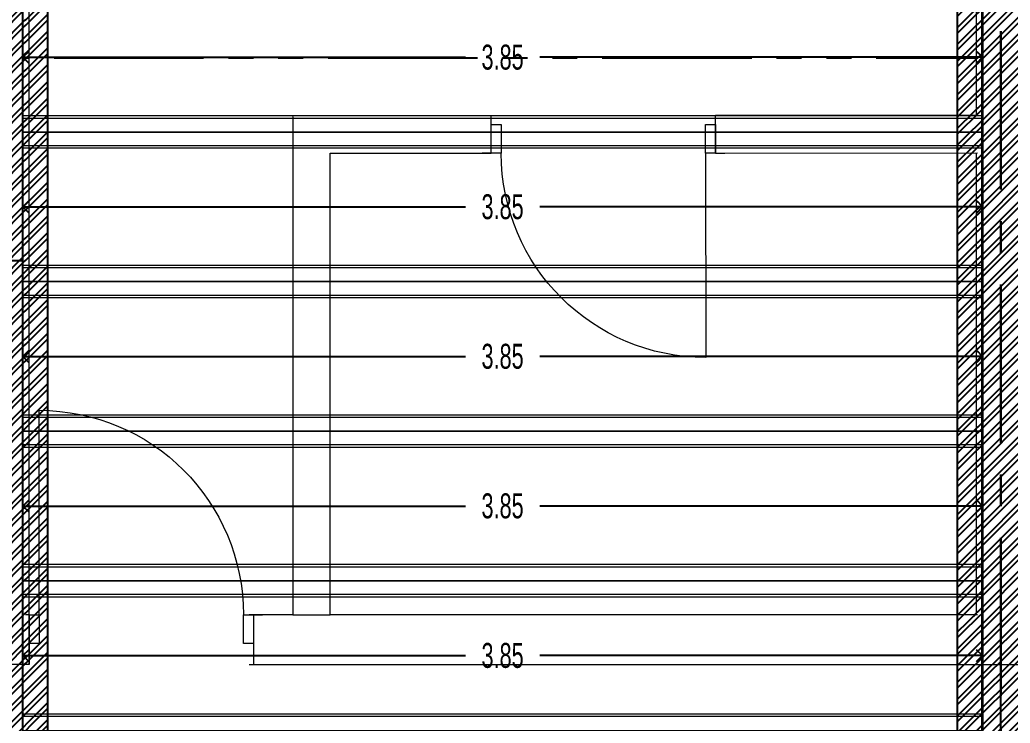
# Model space of a CAD drawing. Header units: millimetres. Extents: x 2248 to 2332, y 0 to 1240.
# Drawn here: x 2261.782 to 2265.757, y 1181.988 to 1184.81 of the extents above; entities that cross this region are included whole.
import ezdxf
from ezdxf.enums import TextEntityAlignment as Align

# ---------------------------------------------------------------- set-up
doc = ezdxf.new("R2010")
doc.units = ezdxf.units.MM
doc.set_wipeout_variables(frame=1)
for name, pattern in [('CENTERX2', [101.6, 63.5, -12.7, 12.7, -12.7]), ('CONTINUA', [0]), ('Xref_Arq. PB$0$Wipeout_Contour', [1, 0, -1]), ('Xref_Ejes$0$ACAD_ISO05W100', [33, 24, -3, 0, -3, 0, -3])]:
    doc.linetypes.add(name, pattern=pattern)
doc.layers.get('Defpoints').update_dxf_attribs({"color": 8})
for name, color, linetype, lineweight in [('02-MAKROS', 202, 'Continuous', 0), ('02-MAKROS COMP', 212, 'Continuous', 0), ('02-MAKROS-COTAS', 1, 'Continuous', 0), ('e-cadena', 6, 'CENTERX2', 30), ('SECC. NERVADURA', 7, 'Continuous', 20), ('Xref_Arq. PB$0$Estructura - Muros_Pluma_Nº__1', 7, 'Continuous', 13), ('Xref_Arq. PB$0$Puertas ArchiCAD_Pluma_Nº__1', 7, 'Continuous', 13), ('Xref_Arq. PB$0$Puertas ArchiCAD_Pluma_Nº__23', 7, 'Continuous', 18)]:
    doc.layers.add(name, color=color, linetype=linetype, lineweight=lineweight)
for name, color, linetype in [('Xref_Arq. PB$0$Estructura - Muros', 7, 'Continuous'), ('Xref_Arq. PB$0$Puertas ArchiCAD', 7, 'Continuous'), ('Xref_Cimentación$0$VIGA', 3, 'Continuous'), ('Xref_Ejes$0$00-EJES', 1, 'Xref_Ejes$0$ACAD_ISO05W100')]:
    doc.layers.add(name, color=color, linetype=linetype)
doc.layers.add('Xref_Arq. PB$0$Puertas ArchiCAD_Pluma_Nº__3', color=7, linetype='Continuous', lineweight=18, true_color=0xff6600)
doc.styles.add('DIM2', font='archtitl.shx', dxfattribs={"width": 0.65})
doc.styles.add('Xref_Cimentación$0$ARIAL', font='arial.ttf', dxfattribs={"height": 2})
doc.styles.add('Xref_Cimentación$0$ROMANS', font='romans.shx', dxfattribs={"width": 0.75})
doc.dimstyles.new('Copy of DIM-GRAL', dxfattribs={"dimscale": 0, "dimtxt": 0.1, "dimasz": 0.05, "dimexe": 0.1, "dimexo": 0.1, "dimgap": 0.05, "dimtad": 0, "dimzin": 0, "dimdsep": 46, "dimtxsty": 'DIM2', "dimblk": 'OPEN90', "dimcen": 0.1, "dimclrd": 1, "dimclre": 8, "dimclrt": 6, "dimadec": 0, "dimazin": 0, "dimtfac": 1, "dimtmove": 0, "dimatfit": 1, "dimldrblk": 'OPEN90', "dimfxl": 1, "dimtolj": 1, "dimtzin": 0, "dimarcsym": 0})

# ---------------------------------------------------------------- blocks, each defined once
blk = doc.blocks.new('Xref_Ejes')
at = {"layer": 'Xref_Ejes$0$00-EJES', "ltscale": 0.025}
for p, q in [((12, -8.9568), (12, 12.9873)), ((-5, 3.9958), (24.9967, 3.9958))]:
    blk.add_line(p, q, dxfattribs=at)
blk = doc.blocks.new('Xref_Arq. PB$0$Muro_18', base_point=(1.2519, 17.9223))
at = {"color": 254, "linetype": 'Xref_Arq. PB$0$Wipeout_Contour', "lineweight": 0, "ltscale": 61.650485}
blk.add_wipeout([(1.4519, 17.9223), (1.2519, 17.9223), (1.2519, 12.7788), (1.4519, 12.7789)], dxfattribs=at).dxf.layer = 'Xref_Arq. PB$0$Estructura - Muros'
at = {"color": 254, "linetype": 'Xref_Arq. PB$0$Wipeout_Contour', "lineweight": 0, "ltscale": 47.147943}
blk.add_wipeout([(1.4519, 12.6289), (1.2519, 12.6288), (1.2519, 10.7762), (1.4519, 10.7762)], dxfattribs=at).dxf.layer = 'Xref_Arq. PB$0$Estructura - Muros'
at = {"layer": 'Xref_Arq. PB$0$Estructura - Muros_Pluma_Nº__1', "linetype": 'Continuous', "flags": 128}
for points in [[(1.2454, 14.9619), (1.2454, 12.7788)], [(1.2454, 12.6288), (1.2454, 10.7762)]]:
    blk.add_lwpolyline(points, dxfattribs=at)
blk = doc.blocks.new('Xref_Arq. PB$0$Puerta 17')
at = {"layer": 'Xref_Arq. PB$0$Puertas ArchiCAD_Pluma_Nº__1', "linetype": 'Continuous'}
for p, q in [((-0.45, 0), (-0.487, 0)), ((-0.45, 0), (-0.45, -0.115)), ((0.45, 0), (0.45, -0.115)), ((0.45, 0), (0.487, 0)), ((-0.45, -0.115), (-0.45, -0.2)), ((0.45, -0.115), (0.45, -0.2)), ((-0.45, -0.2), (-0.487, -0.2)), ((0.45, -0.2), (0.487, -0.2))]:
    blk.add_line(p, q, dxfattribs=at)
at = {"layer": 'Xref_Arq. PB$0$Puertas ArchiCAD_Pluma_Nº__23', "linetype": 'Continuous'}
for p, q in [((-0.41, 0), (-0.45, 0)), ((-0.45, 0), (-0.45, -0.115)), ((-0.41, -0.115), (-0.41, 0)), ((0.45, 0), (0.41, 0)), ((0.41, 0), (0.41, -0.115)), ((0.45, -0.115), (0.45, 0)), ((-0.45, -0.115), (-0.41, -0.115)), ((0.41, -0.115), (0.45, -0.115))]:
    blk.add_line(p, q, dxfattribs=at)
at = {"layer": 'Xref_Arq. PB$0$Puertas ArchiCAD_Pluma_Nº__3', "linetype": 'Continuous'}
blk.add_line((0.41, 0), (0.41, 0.82), dxfattribs=at)
blk.add_arc((0.41, 0), 0.82, 90, 180, dxfattribs=at)
blk = doc.blocks.new('Xref_Arq. PB$0$Muro_19', base_point=(-6.5109, 10.5762))
at = {"color": 254, "linetype": 'Xref_Arq. PB$0$Wipeout_Contour', "lineweight": 0, "ltscale": 66.56985}
blk.add_wipeout([(-1.6717, 10.5762), (4.352, 10.5762), (4.352, 10.6612), (4.352, 10.7762), (-1.6717, 10.7762), (-1.6717, 10.6612)], dxfattribs=at).dxf.layer = 'Xref_Arq. PB$0$Estructura - Muros'
at = {"layer": 'Xref_Arq. PB$0$Estructura - Muros_Pluma_Nº__1', "linetype": 'Continuous'}
for p, q in [((-1.6717, 10.7762), (-1.6347, 10.7762)), ((-1.6717, 10.5762), (-1.6347, 10.5762))]:
    blk.add_line(p, q, dxfattribs=at)
at = {"layer": 'Xref_Arq. PB$0$Estructura - Muros_Pluma_Nº__1', "linetype": 'Continuous', "flags": 128}
for points in [[(1.2519, 10.7762), (-1.6717, 10.7762)], [(-1.6546, 10.5762), (4.352, 10.5762)]]:
    blk.add_lwpolyline(points, dxfattribs=at)
at = {"layer": 'Xref_Arq. PB$0$Puertas ArchiCAD', "linetype": 'Continuous', "xscale": -1}
blk.add_blockref('Xref_Arq. PB$0$Puerta 17', (-2.1046, 10.7762), dxfattribs=at)
blk = doc.blocks.new('Xref_Arq. PB$0$Muro_20', base_point=(-2.7697, 17.9223))
at = {"color": 254, "linetype": 'Xref_Arq. PB$0$Wipeout_Contour', "lineweight": 0, "ltscale": 58.19493}
blk.add_wipeout([(-2.7697, 17.9223), (-2.7697, 10.5762), (-2.5697, 10.5762), (-2.5697, 17.9223)], dxfattribs=at).dxf.layer = 'Xref_Arq. PB$0$Estructura - Muros'
at = {"layer": 'Xref_Arq. PB$0$Estructura - Muros_Pluma_Nº__1', "linetype": 'Continuous'}
blk.add_line((-2.5546, 10.5762), (-2.7546, 10.5762), dxfattribs=at)
at = {"layer": 'Xref_Arq. PB$0$Estructura - Muros_Pluma_Nº__1', "linetype": 'Continuous', "flags": 128}
blk.add_lwpolyline([(-2.5546, 10.5762), (-2.5546, 15.1619)], dxfattribs=at)
blk = doc.blocks.new('Xref_Arq. PB$0$Muro_31', base_point=(-1.3463, 10.7762))
at = {"color": 254, "linetype": 'Xref_Arq. PB$0$Wipeout_Contour', "lineweight": 0, "ltscale": 47.293083}
blk.add_wipeout([(-1.3463, 10.7762), (-1.3463, 12.6274), (-1.4963, 12.7773), (-1.4963, 10.7762)], dxfattribs=at).dxf.layer = 'Xref_Arq. PB$0$Estructura - Muros'
at = {"layer": 'Xref_Arq. PB$0$Estructura - Muros_Pluma_Nº__1', "linetype": 'Continuous', "flags": 128}
for points in [[(-1.4963, 12.7773), (-1.4963, 10.7762)], [(-1.3463, 10.7762), (-1.3463, 12.6274)], [(-1.4963, 10.7762), (-1.3463, 10.7762)]]:
    blk.add_lwpolyline(points, dxfattribs=at)
blk = doc.blocks.new('Xref_Arq. PB$0$Puerta 17_2')
at = {"layer": 'Xref_Arq. PB$0$Puertas ArchiCAD_Pluma_Nº__1', "linetype": 'Continuous'}
for p, q in [((-0.45, 0), (-0.487, 0)), ((-0.45, 0), (-0.45, -0.115)), ((0.45, 0), (0.45, -0.115)), ((0.45, 0), (0.487, 0)), ((-0.45, -0.115), (-0.45, -0.15)), ((0.45, -0.115), (0.45, -0.15)), ((-0.45, -0.15), (-0.487, -0.15)), ((0.45, -0.15), (0.487, -0.15))]:
    blk.add_line(p, q, dxfattribs=at)
at = {"layer": 'Xref_Arq. PB$0$Puertas ArchiCAD_Pluma_Nº__23', "linetype": 'Continuous'}
for p, q in [((-0.41, 0), (-0.45, 0)), ((-0.45, 0), (-0.45, -0.115)), ((-0.41, -0.115), (-0.41, 0)), ((0.45, 0), (0.41, 0)), ((0.41, 0), (0.41, -0.115)), ((0.45, -0.115), (0.45, 0)), ((-0.45, -0.115), (-0.41, -0.115)), ((0.41, -0.115), (0.45, -0.115))]:
    blk.add_line(p, q, dxfattribs=at)
at = {"layer": 'Xref_Arq. PB$0$Puertas ArchiCAD_Pluma_Nº__3', "linetype": 'Continuous'}
blk.add_line((0.41, 0), (0.41, 0.82), dxfattribs=at)
blk.add_arc((0.41, 0), 0.82, 90, 180, dxfattribs=at)
blk = doc.blocks.new('Xref_Arq. PB$0$Muro_32', base_point=(-1.3463, 12.6274))
at = {"color": 254, "linetype": 'Xref_Arq. PB$0$Wipeout_Contour', "lineweight": 0, "ltscale": 64.127766}
blk.add_wipeout([(-0.6999, 12.7777), (-1.4963, 12.7773), (-1.3463, 12.6274), (-0.6998, 12.6277), (-0.6999, 12.7427)], dxfattribs=at).dxf.layer = 'Xref_Arq. PB$0$Estructura - Muros'
at = {"color": 254, "linetype": 'Xref_Arq. PB$0$Wipeout_Contour', "lineweight": 0, "ltscale": 64.040584}
blk.add_wipeout([(1.4525, 12.7789), (0.2001, 12.7782), (0.2001, 12.7432), (0.2002, 12.6282), (1.4526, 12.6289)], dxfattribs=at).dxf.layer = 'Xref_Arq. PB$0$Estructura - Muros'
at = {"layer": 'Xref_Arq. PB$0$Estructura - Muros_Pluma_Nº__1', "linetype": 'Continuous'}
for p, q in [((-0.6999, 12.7777), (-0.7369, 12.7777)), ((-0.6999, 12.7427), (-0.6999, 12.7777)), ((0.2001, 12.7782), (0.2371, 12.7783)), ((0.2001, 12.7432), (0.2001, 12.7782)), ((-0.6998, 12.6277), (-0.6999, 12.7427)), ((0.2002, 12.6282), (0.2001, 12.7432)), ((-0.6998, 12.6277), (-0.7368, 12.6277)), ((0.2002, 12.6282), (0.2372, 12.6283))]:
    blk.add_line(p, q, dxfattribs=at)
at = {"layer": 'Xref_Arq. PB$0$Estructura - Muros_Pluma_Nº__1', "linetype": 'Continuous', "flags": 128}
for points in [[(-0.6999, 12.7777), (-1.4963, 12.7773)], [(1.2519, 12.7788), (0.2001, 12.7782)], [(-1.3463, 12.6274), (-0.6998, 12.6277)], [(0.2002, 12.6282), (1.2519, 12.6288)]]:
    blk.add_lwpolyline(points, dxfattribs=at)
at = {"layer": 'Xref_Arq. PB$0$Puertas ArchiCAD', "linetype": 'Continuous', "xscale": -0.9999999999999999, "rotation": 180.031836088367}
blk.add_blockref('Xref_Arq. PB$0$Puerta 17_2', (-0.2498, 12.628), dxfattribs=at)
blk = doc.blocks.new('Xref_Arq. PB')
at = {"layer": 'Xref_Arq. PB$0$Estructura - Muros'}
blk.add_blockref('Xref_Arq. PB$0$Muro_18', (11.9066, 8.9084), dxfattribs=at)
blk.add_blockref('Xref_Arq. PB$0$Muro_19', (4.1437, 1.5623), dxfattribs=at)
for name, p in [('Xref_Arq. PB$0$Muro_20', (7.8849, 8.9084)), ('Xref_Arq. PB$0$Muro_31', (9.3083, 1.7623))]:
    blk.add_blockref(name, p, dxfattribs=at)
blk.add_blockref('Xref_Arq. PB$0$Muro_32', (9.3083, 3.6135), dxfattribs=at)
blk = doc.blocks.new('*U118')
at = {"layer": 'Xref_Cimentación$0$VIGA', "ltscale": 0.025, "transparency": 33554559}
h = blk.add_hatch(dxfattribs=at)
h.set_pattern_fill('ANSI32', color=250, scale=0.005, angle=-90)
h.set_pattern_definition([(315, (7.2384, 0.2), (0.03367596, 0.03367596), []), (315, (7.2384, 0.17755), (0.03367596, 0.03367596), [])])
h.paths.add_polyline_path([(9.0084, 0.275), (-0.35, 0.275), (-0.35, -0.075), (9.0084, -0.075)])
at = {"layer": 'Xref_Cimentación$0$VIGA', "ltscale": 0.025}
for p, q in [((9.0084, 0.275), (-0.35, 0.275)), ((-0.35, -0.075), (9.0084, -0.075))]:
    blk.add_line(p, q, dxfattribs=at)
at = {"layer": 'Defpoints', "color": 30, "ltscale": 0.025, "style": 'Xref_Cimentación$0$ROMANS', "width": 0.7, "flags": 2}
blk.add_attdef('ANCHO', text='', height=0.03, rotation=270, dxfattribs=at).set_placement((8.5823, 0.2), align=Align.MIDDLE_CENTER)
blk.add_attdef('LONGITUD', text='', height=0.05, dxfattribs=at).set_placement((0.225, 0.2), align=Align.MIDDLE_CENTER)
at = {"layer": 'Xref_Cimentación$0$VIGA', "ltscale": 0.025, "style": 'Xref_Cimentación$0$ARIAL', "width": 0.7, "flags": 8}
blk.add_attdef('V-00', text='', height=0.15, dxfattribs=at).set_placement((4.328, 0.428), align=Align.MIDDLE_CENTER)
blk = doc.blocks.new('Xref_Cimentación')
at = {"ltscale": 0.025, "rotation": 90}
for p in [(8.1, 0.175), (12.1, 0.175)]:
    blk.add_blockref('*U118', p, dxfattribs=at)
blk = doc.blocks.new('_Open90')
at = {"color": 0, "linetype": 'ByBlock', "lineweight": -2}
for p, q in [((0, 0), (-1, 0)), ((-0.5, 0.5), (0, 0)), ((0, 0), (-0.5, -0.5))]:
    blk.add_line(p, q, dxfattribs=at)
blk = doc.blocks.new('*D484')
at = {"layer": 'Defpoints', "color": 0, "lineweight": -2, "transparency": 16777216}
for p in [(2265.645, 1197.0001), (2265.645, 0.3991), (2261.7945, 0)]:
    blk.add_point(p, dxfattribs=at)
at = {"layer": 'SECC. NERVADURA', "color": 8, "lineweight": -2, "transparency": 16777216}
for p, q in [((2265.645, 1196.9001), (2265.645, 0.2991)), ((2261.7945, 0.1), (2261.7945, 0.4991))]:
    blk.add_line(p, q, dxfattribs=at)
at = {"layer": 'SECC. NERVADURA', "color": 1, "lineweight": -2, "transparency": 16777216}
for p, q in [((2261.8445, 0.3991), (2263.5707, 0.3991)), ((2265.595, 0.3991), (2263.8688, 0.3991))]:
    blk.add_line(p, q, dxfattribs=at)
at = {"layer": 'SECC. NERVADURA', "color": 1, "lineweight": -2, "transparency": 16777216, "xscale": 0.05, "yscale": 0.05, "zscale": 0.05, "rotation": 180}
blk.add_blockref('_Open90', (2261.7945, 0.3991), dxfattribs=at)
at = {"layer": 'SECC. NERVADURA', "color": 1, "lineweight": -2, "transparency": 16777216, "xscale": 0.05, "yscale": 0.05, "zscale": 0.05}
blk.add_blockref('_Open90', (2265.645, 0.3991), dxfattribs=at)
at = {"layer": 'SECC. NERVADURA', "color": 6, "lineweight": -2, "transparency": 16777216, "insert": (2263.7198, 0.3991), "char_height": 0.1, "attachment_point": 5, "style": 'DIM2'}
blk.add_mtext('\\A1;3.85', dxfattribs=at)
blk = doc.blocks.new('*D630')
at = {"layer": '02-MAKROS-COTAS', "color": 1, "lineweight": -2, "transparency": 16777216}
for p, q in [((2261.844, 1184.6595), (2263.5705, 1184.6595)), ((2265.595, 1184.6595), (2263.8685, 1184.6595))]:
    blk.add_line(p, q, dxfattribs=at)
at = {"layer": 'Defpoints', "color": 0, "lineweight": -2, "transparency": 16777216}
for p in [(2261.794, 1184.6595), (2265.645, 1184.6595), (2265.645, 1184.6595)]:
    blk.add_point(p, dxfattribs=at)
at = {"layer": '02-MAKROS-COTAS', "color": 1, "lineweight": -2, "transparency": 16777216, "xscale": 0.05, "yscale": 0.05, "zscale": 0.05, "rotation": 180}
blk.add_blockref('_Open90', (2261.794, 1184.6595), dxfattribs=at)
at = {"layer": '02-MAKROS-COTAS', "color": 1, "lineweight": -2, "transparency": 16777216, "xscale": 0.05, "yscale": 0.05, "zscale": 0.05}
blk.add_blockref('_Open90', (2265.645, 1184.6595), dxfattribs=at)
at = {"layer": '02-MAKROS-COTAS', "color": 6, "transparency": 16777216, "insert": (2263.7195, 1184.6595), "char_height": 0.1, "attachment_point": 5, "style": 'DIM2'}
blk.add_mtext('\\A1;3.85', dxfattribs=at)
blk = doc.blocks.new('*D631')
at = {"layer": '02-MAKROS-COTAS', "color": 1, "lineweight": -2, "transparency": 16777216}
for p, q in [((2261.844, 1184.0595), (2263.5705, 1184.0595)), ((2265.595, 1184.0595), (2263.8685, 1184.0595))]:
    blk.add_line(p, q, dxfattribs=at)
at = {"layer": 'Defpoints', "color": 0, "lineweight": -2, "transparency": 16777216}
for p in [(2261.794, 1184.0595), (2265.645, 1184.0595), (2265.645, 1184.0595)]:
    blk.add_point(p, dxfattribs=at)
at = {"layer": '02-MAKROS-COTAS', "color": 1, "lineweight": -2, "transparency": 16777216, "xscale": 0.05, "yscale": 0.05, "zscale": 0.05, "rotation": 180}
blk.add_blockref('_Open90', (2261.794, 1184.0595), dxfattribs=at)
at = {"layer": '02-MAKROS-COTAS', "color": 1, "lineweight": -2, "transparency": 16777216, "xscale": 0.05, "yscale": 0.05, "zscale": 0.05}
blk.add_blockref('_Open90', (2265.645, 1184.0595), dxfattribs=at)
at = {"layer": '02-MAKROS-COTAS', "color": 6, "transparency": 16777216, "insert": (2263.7195, 1184.0595), "char_height": 0.1, "attachment_point": 5, "style": 'DIM2'}
blk.add_mtext('\\A1;3.85', dxfattribs=at)
blk = doc.blocks.new('*D622')
at = {"layer": '02-MAKROS-COTAS', "color": 1, "lineweight": -2, "transparency": 16777216}
for p, q in [((2261.844, 1183.4595), (2263.5705, 1183.4595)), ((2265.595, 1183.4595), (2263.8685, 1183.4595))]:
    blk.add_line(p, q, dxfattribs=at)
at = {"layer": 'Defpoints', "color": 0, "lineweight": -2, "transparency": 16777216}
for p in [(2261.794, 1183.4595), (2265.645, 1183.4595), (2265.645, 1183.4595)]:
    blk.add_point(p, dxfattribs=at)
at = {"layer": '02-MAKROS-COTAS', "color": 1, "lineweight": -2, "transparency": 16777216, "xscale": 0.05, "yscale": 0.05, "zscale": 0.05, "rotation": 180}
blk.add_blockref('_Open90', (2261.794, 1183.4595), dxfattribs=at)
at = {"layer": '02-MAKROS-COTAS', "color": 1, "lineweight": -2, "transparency": 16777216, "xscale": 0.05, "yscale": 0.05, "zscale": 0.05}
blk.add_blockref('_Open90', (2265.645, 1183.4595), dxfattribs=at)
at = {"layer": '02-MAKROS-COTAS', "color": 6, "transparency": 16777216, "insert": (2263.7195, 1183.4595), "char_height": 0.1, "attachment_point": 5, "style": 'DIM2'}
blk.add_mtext('\\A1;3.85', dxfattribs=at)
blk = doc.blocks.new('*D623')
at = {"layer": '02-MAKROS-COTAS', "color": 1, "lineweight": -2, "transparency": 16777216}
for p, q in [((2261.844, 1182.8595), (2263.5705, 1182.8595)), ((2265.595, 1182.8595), (2263.8685, 1182.8595))]:
    blk.add_line(p, q, dxfattribs=at)
at = {"layer": 'Defpoints', "color": 0, "lineweight": -2, "transparency": 16777216}
for p in [(2261.794, 1182.8595), (2265.645, 1182.8595), (2265.645, 1182.8595)]:
    blk.add_point(p, dxfattribs=at)
at = {"layer": '02-MAKROS-COTAS', "color": 1, "lineweight": -2, "transparency": 16777216, "xscale": 0.05, "yscale": 0.05, "zscale": 0.05, "rotation": 180}
blk.add_blockref('_Open90', (2261.794, 1182.8595), dxfattribs=at)
at = {"layer": '02-MAKROS-COTAS', "color": 1, "lineweight": -2, "transparency": 16777216, "xscale": 0.05, "yscale": 0.05, "zscale": 0.05}
blk.add_blockref('_Open90', (2265.645, 1182.8595), dxfattribs=at)
at = {"layer": '02-MAKROS-COTAS', "color": 6, "transparency": 16777216, "insert": (2263.7195, 1182.8595), "char_height": 0.1, "attachment_point": 5, "style": 'DIM2'}
blk.add_mtext('\\A1;3.85', dxfattribs=at)
blk = doc.blocks.new('*D624')
at = {"layer": '02-MAKROS-COTAS', "color": 1, "lineweight": -2, "transparency": 16777216}
for p, q in [((2261.844, 1182.2595), (2263.5705, 1182.2595)), ((2265.595, 1182.2595), (2263.8685, 1182.2595))]:
    blk.add_line(p, q, dxfattribs=at)
at = {"layer": 'Defpoints', "color": 0, "lineweight": -2, "transparency": 16777216}
for p in [(2261.794, 1182.2595), (2265.645, 1182.2595), (2265.645, 1182.2595)]:
    blk.add_point(p, dxfattribs=at)
at = {"layer": '02-MAKROS-COTAS', "color": 1, "lineweight": -2, "transparency": 16777216, "xscale": 0.05, "yscale": 0.05, "zscale": 0.05, "rotation": 180}
blk.add_blockref('_Open90', (2261.794, 1182.2595), dxfattribs=at)
at = {"layer": '02-MAKROS-COTAS', "color": 1, "lineweight": -2, "transparency": 16777216, "xscale": 0.05, "yscale": 0.05, "zscale": 0.05}
blk.add_blockref('_Open90', (2265.645, 1182.2595), dxfattribs=at)
at = {"layer": '02-MAKROS-COTAS', "color": 6, "transparency": 16777216, "insert": (2263.7195, 1182.2595), "char_height": 0.1, "attachment_point": 5, "style": 'DIM2'}
blk.add_mtext('\\A1;3.85', dxfattribs=at)

msp = doc.modelspace()

# ---------------------------------------------------------------- block references
msp.add_blockref('Xref_Ejes', (2253.7195, 1180.6611))

# ---------------------------------------------------------------- next in the draw order: block references
msp.add_blockref('Xref_Arq. PB', (2253.7195, 1180.6611))

# ---------------------------------------------------------------- next in the draw order: block references
msp.add_blockref('Xref_Cimentación', (2253.7195, 1180.6611))

# ---------------------------------------------------------------- next in the draw order: linework, layer by layer
at = {"layer": '02-MAKROS', "color": 102}
for points in [[(2265.645, 1184.3595), (2265.645, 1184.9595), (2261.794, 1184.9595), (2261.794, 1184.3595)], [(2265.645, 1183.7595), (2265.645, 1184.3595), (2261.794, 1184.3595), (2261.794, 1183.7595)], [(2265.645, 1183.1595), (2265.645, 1183.7595), (2261.794, 1183.7595), (2261.794, 1183.1595)], [(2265.645, 1182.5595), (2265.645, 1183.1595), (2261.794, 1183.1595), (2261.794, 1182.5595)], [(2265.645, 1181.9595), (2265.645, 1182.5595), (2261.794, 1182.5595), (2261.794, 1181.9595)]]:
    msp.add_lwpolyline(points, close=True, dxfattribs=at)
at = {"layer": '02-MAKROS COMP', "color": 122}
for p, q in [((2265.645, 1184.4245), (2261.794, 1184.4245)), ((2265.645, 1184.4145), (2261.794, 1184.4145)), ((2265.645, 1184.3045), (2261.794, 1184.3045)), ((2265.645, 1184.2945), (2261.794, 1184.2945)), ((2265.645, 1183.8245), (2261.794, 1183.8245)), ((2265.645, 1183.8145), (2261.794, 1183.8145)), ((2265.645, 1183.7045), (2261.794, 1183.7045)), ((2265.645, 1183.6945), (2261.794, 1183.6945)), ((2265.645, 1183.2245), (2261.794, 1183.2245)), ((2265.645, 1183.2145), (2261.794, 1183.2145)), ((2265.645, 1183.1045), (2261.794, 1183.1045)), ((2265.645, 1183.0945), (2261.794, 1183.0945)), ((2265.645, 1182.6245), (2261.794, 1182.6245)), ((2265.645, 1182.6145), (2261.794, 1182.6145)), ((2265.645, 1182.5045), (2261.794, 1182.5045)), ((2265.645, 1182.4945), (2261.794, 1182.4945)), ((2265.645, 1182.0245), (2261.794, 1182.0245)), ((2265.645, 1182.0145), (2261.794, 1182.0145))]:
    msp.add_line(p, q, dxfattribs=at)
at = {"layer": 'e-cadena', "lineweight": 30, "ltscale": 0.01}
msp.add_line((2265.7195, 1189.8445), (2265.7195, 1180.4861), dxfattribs=at)
at = {"layer": 'e-cadena', "linetype": 'CONTINUA', "lineweight": -3, "ltscale": 0.01}
msp.add_lwpolyline([(2261.644, 1180.4861), (2261.794, 1180.4861), (2261.794, 1189.8445), (2261.644, 1189.8445)], close=True, dxfattribs=at)
at = {"layer": 'e-cadena', "linetype": 'CONTINUA', "lineweight": 30, "ltscale": 0.01}
msp.add_lwpolyline([(2265.644, 1180.4861), (2265.794, 1180.4861), (2265.794, 1189.8445), (2265.644, 1189.8445)], close=True, dxfattribs=at)
at = {"layer": 'SECC. NERVADURA', "lineweight": -2}
msp.add_lwpolyline([(2261.644, 1183.8445), (2261.794, 1183.8445), (2261.794, 1189.8445), (2261.644, 1189.8445)], close=True, dxfattribs=at)

# ---------------------------------------------------------------- next in the draw order: dimensions: what is measured, and where the dimension line sits
at = {"layer": '02-MAKROS-COTAS'}
for base, p1, p2, picture, middle in [((2265.645, 1184.6595), (2261.794, 1184.6595), (2265.645, 1184.6595), '*D630', (2263.7195, 1184.6595)), ((2265.645, 1184.0595), (2261.794, 1184.0595), (2265.645, 1184.0595), '*D631', (2263.7195, 1184.0595)), ((2265.645, 1183.4595), (2261.794, 1183.4595), (2265.645, 1183.4595), '*D622', (2263.7195, 1183.4595)), ((2265.645, 1182.8595), (2261.794, 1182.8595), (2265.645, 1182.8595), '*D623', (2263.7195, 1182.8595)), ((2265.645, 1182.2595), (2261.794, 1182.2595), (2265.645, 1182.2595), '*D624', (2263.7195, 1182.2595))]:
    dim = msp.add_linear_dim(base=base, p1=p1, p2=p2, angle=180, dimstyle='Copy of DIM-GRAL', override={"dimscale": 1}, dxfattribs=at)
    dim.commit()
    dim.dimension.update_dxf_attribs({"geometry": picture, "text_midpoint": middle})
at = {"layer": 'SECC. NERVADURA', "lineweight": -2}
dim = msp.add_linear_dim(base=(2265.645, 0.3991), p1=(2261.7945, 0), p2=(2265.645, 1197.0001), dimstyle='Copy of DIM-GRAL', override={"dimscale": 1}, dxfattribs=at)
dim.commit()
dim.dimension.update_dxf_attribs({"geometry": '*D484', "text_midpoint": (2263.7198, 0.3991)})

doc.saveas('drawing.dxf')
